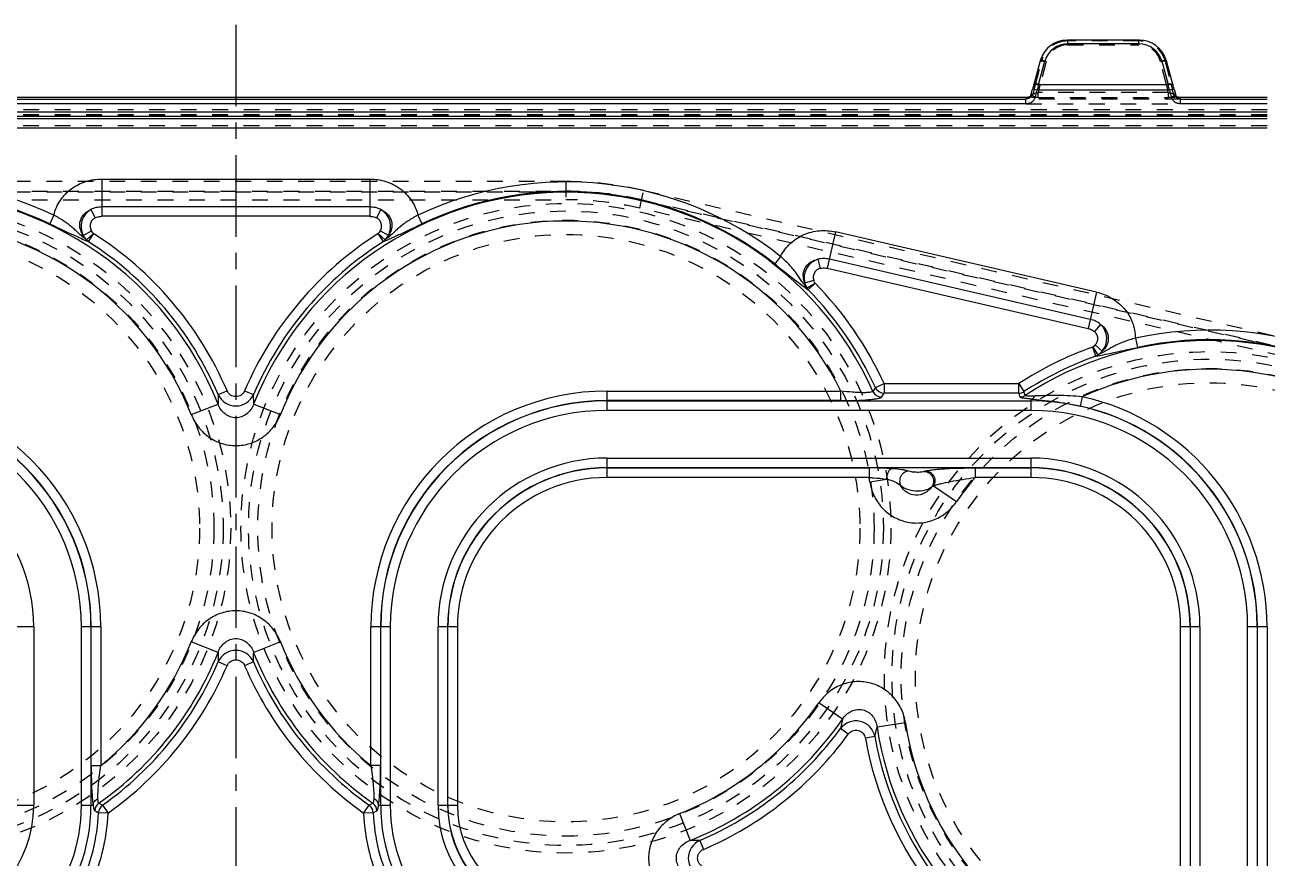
# Model space of a CAD drawing. Header units: millimetres. Extents: x -685 to 1888, y -6001 to 855.
# Drawn here: x 501.2 to 630.1, y -485.9 to -399.4 of the extents above; entities that cross this region are included whole.
import ezdxf

# ---------------------------------------------------------------- set-up
doc = ezdxf.new("R2010")
doc.units = ezdxf.units.MM
doc.header["$LTSCALE"] = 16.335
doc.linetypes.add('CENTER', pattern=[0.6, 0.375, -0.075, 0.075, -0.075])
doc.linetypes.add('HIDDEN', pattern=[0.2, 0.1, -0.1])
doc.layers.get('0').update_dxf_attribs({"linetype": 'CONTINUOUS'})
doc.layers.add('DEFAULT_2', color=8, linetype='HIDDEN')

msp = doc.modelspace()

# ---------------------------------------------------------------- linework, layer by layer
at = {"color": 1, "linetype": 'CENTER', "ltscale": 1.38079}
msp.add_line((523.06, -399.423), (523.06, -590.423), dxfattribs=at)
at = {"color": 7, "linetype": 'Continuous'}
for p, q in [((609.362, -400.997), (609.362, -401.399)), ((609.362, -400.997), (616.758, -400.997)), ((616.758, -401.399), (609.362, -401.399)), ((616.758, -401.399), (616.758, -400.997)), ((606.518, -403.161), (605.838, -405.6)), ((606.32, -405.632), (607.001, -403.192)), ((619.12, -403.192), (619.8, -405.632)), ((620.282, -405.601), (619.602, -403.161)), ((606.32, -405.632), (619.8, -405.632)), ((440.795, -406.923), (605.325, -406.923)), ((441.083, -407.126), (605.038, -407.126)), ((605.291, -406.932), (605.038, -407.126)), ((605.038, -407.625), (605.038, -407.126)), ((605.325, -406.923), (605.42, -406.913)), ((605.425, -406.912), (605.42, -406.913)), ((605.44, -406.908), (605.425, -406.912)), ((605.527, -406.751), (605.704, -406.091)), ((606.01, -406.88), (605.527, -406.751)), ((606.186, -406.22), (605.704, -406.091)), ((606.01, -406.88), (606.186, -406.22)), ((619.934, -406.22), (606.186, -406.22)), ((620.417, -406.091), (619.934, -406.22)), ((619.934, -406.22), (620.111, -406.88)), ((620.417, -406.091), (620.593, -406.751)), ((620.7, -406.913), (620.677, -406.907)), ((620.795, -406.923), (620.7, -406.913)), ((620.795, -406.923), (630.06, -406.923)), ((620.813, -406.926), (620.795, -406.923)), ((621.083, -407.126), (620.838, -406.938)), ((621.083, -407.126), (630.06, -407.126)), ((621.083, -407.625), (621.083, -407.126)), ((416.06, -408.457), (630.06, -408.457)), ((605.038, -407.625), (441.083, -407.625)), ((630.06, -407.625), (621.083, -407.625)), ((630.06, -408.955), (416.06, -408.955)), ((416.06, -409.162), (630.06, -409.162)), ((630.06, -410.16), (416.06, -410.16)), ((509.169, -415.426), (509.169, -419.299)), ((509.169, -415.426), (536.951, -415.426)), ((536.951, -415.426), (536.951, -419.299)), ((508.02, -418.602), (508.465, -419.462)), ((536.951, -418.33), (509.169, -418.33)), ((538.1, -418.602), (537.655, -419.462)), ((504.176, -419.176), (503.751, -420.075)), ((536.951, -419.299), (509.169, -419.299)), ((541.945, -419.176), (542.37, -420.075)), ((507.233, -421.29), (508.071, -420.806)), ((507.581, -421.752), (508.28, -421.081)), ((508.28, -421.081), (507.746, -421.92)), ((538.375, -421.92), (537.841, -421.081)), ((537.841, -421.081), (538.539, -421.752)), ((538.888, -421.289), (538.049, -420.806)), ((585.29, -420.924), (584.42, -424.698)), ((612.362, -427.164), (585.29, -420.924)), ((579.582, -423.457), (578.966, -424.238)), ((583.457, -423.761), (583.697, -424.699)), ((611.71, -429.994), (584.638, -423.755)), ((584.42, -424.698), (611.493, -430.938)), ((582.086, -426.203), (583.012, -425.92)), ((582.322, -426.732), (583.153, -426.236)), ((583.153, -426.236), (582.444, -426.933)), ((612.362, -427.164), (611.493, -430.938)), ((612.769, -430.517), (612.142, -431.255)), ((611.959, -432.875), (612.489, -433.685)), ((612.291, -433.812), (611.959, -432.875)), ((612.933, -433.313), (612.224, -432.653)), ((616.386, -431.94), (616.598, -432.912)), ((589.415, -437.077), (590.321, -436.665)), ((590.321, -436.665), (604.281, -436.665)), ((590.321, -436.665), (590.321, -437.66)), ((604.281, -437.66), (604.281, -436.665)), ((604.281, -436.665), (604.824, -437.499)), ((521.232, -437.794), (521.212, -438.784)), ((521.232, -437.794), (522.146, -437.403)), ((523.975, -437.403), (524.889, -437.794)), ((524.909, -438.784), (524.889, -437.794)), ((561.56, -437.438), (561.56, -439.449)), ((561.56, -437.438), (585.844, -437.438)), ((585.844, -438.432), (585.844, -437.438)), ((589.415, -437.077), (589.156, -437.466)), ((590.065, -438.056), (590.321, -437.66)), ((604.281, -437.66), (590.321, -437.66)), ((604.281, -437.66), (604.399, -438.056)), ((604.945, -437.893), (604.824, -437.499)), ((610.879, -438.022), (610.663, -438.993)), ((518.44, -439.887), (521.212, -438.784)), ((524.909, -438.784), (527.681, -439.887)), ((585.844, -438.432), (561.56, -438.432)), ((561.56, -438.454), (605.56, -438.454)), ((605.56, -439.449), (561.56, -439.449)), ((605.56, -439.449), (605.56, -438.267)), ((561.56, -444.397), (561.56, -446.408)), ((561.56, -444.397), (605.56, -444.397)), ((605.56, -446.408), (605.56, -444.397)), ((605.56, -445.392), (561.56, -445.392)), ((561.56, -445.414), (588.761, -445.414)), ((588.76, -445.414), (588.76, -446.408)), ((599.762, -445.414), (605.56, -445.414)), ((599.762, -445.414), (599.762, -446.408)), ((588.76, -446.408), (561.56, -446.408)), ((588.83, -446.843), (590.566, -446.577)), ((605.56, -446.408), (599.762, -446.408)), ((595.451, -447.27), (597.835, -448.918)), ((502.086, -461.923), (500.075, -461.923)), ((502.086, -461.923), (502.086, -480.423)), ((507.035, -480.423), (507.035, -461.923)), ((509.046, -461.923), (507.035, -461.923)), ((508.029, -461.923), (508.029, -480.423)), ((508.051, -476.317), (508.051, -461.923)), ((509.046, -461.923), (509.046, -476.317)), ((537.075, -476.317), (537.075, -461.923)), ((539.086, -461.923), (537.075, -461.923)), ((538.069, -461.923), (538.069, -476.317)), ((538.091, -480.423), (538.091, -461.923)), ((539.086, -461.923), (539.086, -480.423)), ((544.035, -480.423), (544.035, -461.923)), ((546.046, -461.923), (544.035, -461.923)), ((545.029, -461.923), (545.029, -480.423)), ((545.051, -480.423), (545.051, -461.923)), ((546.046, -461.923), (546.046, -480.423)), ((623.086, -461.923), (621.075, -461.923)), ((621.075, -516.923), (621.075, -461.923)), ((622.069, -461.923), (622.069, -516.923)), ((622.091, -516.923), (622.091, -461.923)), ((623.086, -461.923), (623.086, -516.923)), ((630.046, -461.923), (628.035, -461.923)), ((628.035, -516.923), (628.035, -461.923)), ((629.029, -461.923), (629.029, -516.923)), ((629.051, -516.923), (629.051, -461.923)), ((630.046, -461.923), (630.046, -516.923)), ((521.212, -464.562), (518.44, -463.459)), ((527.681, -463.459), (524.909, -464.562)), ((521.212, -464.562), (521.232, -465.552)), ((522.146, -465.943), (521.232, -465.552)), ((524.889, -465.552), (523.975, -465.943)), ((585.99, -471.51), (583.536, -469.812)), ((585.99, -471.51), (585.786, -472.479)), ((586.589, -473.066), (585.786, -472.479)), ((592.541, -471.888), (589.592, -472.34)), ((589.35, -473.3), (588.371, -473.476)), ((508.051, -476.317), (509.046, -476.317)), ((538.069, -476.317), (537.075, -476.317)), ((500.075, -480.423), (502.086, -480.423)), ((507.035, -480.423), (508.247, -480.423)), ((509.226, -480.43), (509.802, -481.241)), ((536.319, -481.241), (536.895, -480.43)), ((537.873, -480.423), (539.086, -480.423)), ((544.035, -480.423), (546.046, -480.423)), ((509.802, -481.241), (508.808, -481.201)), ((537.313, -481.201), (536.319, -481.241)), ((537.313, -481.201), (537.702, -481)), ((569.096, -481.302), (570.199, -484.075)), ((571.189, -484.094), (571.581, -485.009))]:
    msp.add_line(p, q, dxfattribs=at)
for centre, radius, start, end in [((609.362, -403.948), 2.951, 91.23936, 161.15893), ((609.363, -403.851), 2.452, 90.00603, 164.41855), ((609.362, -403.9), 2.902, 89.99001, 91.2501), ((616.759, -403.9), 2.902, 88.74004, 90.00824), ((616.758, -403.851), 2.452, 15.58183, 89.99439), ((616.758, -403.948), 2.951, 18.84215, 88.75261), ((609.335, -403.941), 2.922, 161.1253, 164.52215), ((616.787, -403.94), 2.921, 15.47524, 18.87465), ((654.197, -419.082), 50.203, 164.42314, 165.00324), ((674.567, -421.485), 70.064, 166.92203, 167.41548), ((551.55, -421.486), 70.068, 12.58454, 13.07797), ((571.911, -419.085), 50.216, 14.99685, 15.57677), ((605.034, -406.614), 0.512, 296.15792, 307.48976), ((605.292, -406.47), 0.462, 269.84668, 275.644), ((605.039, -406.62), 1.005, 294.91928, 319.96777), ((605.055, -406.624), 0.989, 338.73197, 344.98877), ((621.066, -406.624), 0.989, 195.01535, 201.26046), ((621.082, -406.621), 1.004, 219.77749, 245.04728), ((621.087, -406.614), 0.512, 220.95108, 232.4837), ((620.828, -406.469), 0.463, 264.18382, 270.15129), ((488.81, -451.673), 35.946, 64.69398, 128.28509), ((557.31, -451.673), 35.946, 51.71501, 115.30612), ((488.81, -451.673), 34.871, 21.69164, 155.95807), ((488.81, -451.673), 34.952, 64.69536, 128.28296), ((557.31, -451.673), 34.871, 24.04193, 158.30836), ((557.31, -451.673), 34.952, 51.71639, 115.30399), ((508.994, -420.346), 1.998, 119.15749, 208.17549), ((537.127, -420.346), 1.998, 331.82718, 60.84116), ((488.81, -451.673), 31.888, 21.69165, 153.48552), ((557.31, -451.673), 31.888, 26.51448, 158.30835), ((488.81, -451.673), 36.262, 23.17473, 57.52607), ((557.31, -451.673), 36.262, 122.47394, 156.82527), ((488.81, -451.673), 35.267, 23.17472, 57.52607), ((557.31, -451.673), 35.267, 122.47394, 156.82528), ((584.014, -425.68), 1.998, 106.17855, 195.19643), ((557.31, -451.673), 36.262, 24.44863, 44.54709), ((557.31, -451.673), 35.267, 24.44863, 44.54709), ((611.428, -431.998), 1.998, 318.84808, 47.86225), ((624.06, -467.058), 35.946, 334.69398, 102.32715), ((624.06, -467.058), 36.262, 109.49497, 123.05533), ((624.06, -467.058), 34.871, 291.69161, 123.2426), ((624.06, -467.058), 34.952, 334.69536, 102.32502), ((624.06, -467.058), 35.267, 109.49497, 123.05533), ((624.06, -467.058), 31.888, 291.69165, 114.41753), ((484.56, -461.923), 24.485, 0, 90), ((523.06, -436.985), 2, 203.87523, 336.12489), ((561.56, -461.923), 24.485, 90, 180), ((590.072, -437.049), 1.006, 204.48654, 269.57408), ((590.328, -436.653), 1.006, 204.87191, 269.56494), ((605.56, -461.923), 24.485, 0, 77.45508), ((484.56, -461.923), 23.491, 0, 90), ((484.56, -461.923), 23.469, 0, 90), ((484.56, -461.923), 22.474, 0, 90), ((561.56, -461.923), 23.491, 90, 180), ((561.56, -461.923), 23.469, 90, 180), ((561.56, -461.923), 22.474, 90, 180), ((605.56, -461.923), 23.469, 0, 90), ((605.56, -461.923), 22.474, 0, 90), ((605.56, -461.923), 23.491, 0, 77.45508), ((484.56, -461.923), 17.526, 0, 90), ((561.56, -461.923), 17.526, 90, 180), ((605.56, -461.923), 17.526, 0, 90), ((561.56, -461.923), 16.531, 90, 180), ((561.56, -461.923), 16.509, 90, 180), ((605.56, -461.923), 16.531, 0, 90), ((605.56, -461.923), 16.509, 0, 90), ((561.56, -461.923), 15.515, 90, 180), ((557.31, -451.673), 31.888, 8.71267, 9.503), ((624.06, -467.058), 31.888, 139.64178, 145.32938), ((605.56, -461.923), 15.515, 0, 90), ((488.81, -451.673), 31.888, 309.3889, 338.30835), ((557.31, -451.673), 31.888, 201.69165, 230.61048), ((488.81, -451.673), 34.871, 305.05992, 338.30836), ((523.06, -466.361), 2, 23.87448, 156.1256), ((557.31, -451.673), 34.871, 201.69164, 234.93954), ((488.81, -451.673), 35.267, 305.37192, 336.82527), ((488.81, -451.673), 36.262, 305.37192, 336.82527), ((557.31, -451.673), 36.262, 203.17473, 234.62755), ((557.31, -451.673), 35.267, 203.17473, 234.62755), ((557.31, -451.673), 31.888, 291.69163, 325.32939), ((557.31, -451.673), 34.871, 291.69173, 325.3293), ((587.386, -473.678), 2, 10.89518, 143.14589), ((557.31, -451.673), 35.267, 293.17475, 323.84628), ((624.06, -467.058), 34.871, 188.71275, 248.30827), ((624.06, -467.058), 31.888, 188.71266, 248.30837), ((557.31, -451.673), 36.262, 293.17473, 323.84629), ((624.06, -467.058), 36.262, 190.19576, 246.82527), ((624.06, -467.058), 35.267, 190.19577, 246.82525), ((489.56, -480.423), 12.526, 279.99978, 360), ((489.56, -480.423), 17.474, 280.00003, 0), ((489.56, -480.423), 18.469, 280.00003, 360), ((509.424, -481.037), 1.006, 125.3928, 177.91984), ((509.813, -481.247), 1.006, 125.69509, 176.79287), ((536.308, -481.247), 1.006, 2.62925, 54.30551), ((536.696, -481.037), 1.006, 2.07938, 54.60489), ((556.56, -480.423), 18.469, 180, 260), ((556.56, -480.423), 17.474, 180, 260), ((556.56, -480.423), 12.526, 180, 260), ((556.56, -480.423), 11.531, 180, 260), ((556.56, -480.423), 11.509, 180, 260), ((556.56, -480.423), 10.515, 180, 260), ((489.56, -480.423), 19.263, 334.10212, 357.68554), ((489.56, -480.423), 20.258, 334.10212, 357.68554), ((556.56, -480.423), 20.258, 182.3139, 205.89828), ((556.56, -480.423), 19.263, 182.3139, 205.89828), ((571.999, -485.923), 2, 113.87477, 246.12426)]:
    msp.add_arc(centre, radius, start, end, dxfattribs=at)
for points, knots in [([(607.001, -403.192), (606.937, -403.175), (606.824, -403.149), (606.692, -403.129), (606.606, -403.128), (606.56, -403.129), (606.518, -403.145), (606.518, -403.161)], [0, 0, 0, 0, 0.3965641, 0.6976746, 0.8101561, 0.9014544, 1, 1, 1, 1]), ([(619.602, -403.161), (619.602, -403.145), (619.56, -403.129), (619.515, -403.128), (619.429, -403.129), (619.297, -403.149), (619.184, -403.175), (619.12, -403.192)], [0, 0, 0, 0, 0.098543, 0.1898416, 0.302322, 0.6034405, 1, 1, 1, 1]), ([(605.838, -405.6), (605.838, -405.585), (605.877, -405.569), (605.923, -405.567), (605.984, -405.568), (606.056, -405.576), (606.171, -405.595), (606.26, -405.615), (606.32, -405.632)], [0, 0, 0, 0, 0.0923866, 0.1822759, 0.3027473, 0.4502747, 0.6203843, 1, 1, 1, 1]), ([(619.8, -405.632), (619.861, -405.615), (619.95, -405.595), (620.065, -405.576), (620.137, -405.568), (620.197, -405.567), (620.243, -405.569), (620.283, -405.585), (620.282, -405.6)], [0, 0, 0, 0, 0.3798753, 0.5502052, 0.6976916, 0.8179994, 0.9077731, 1, 1, 1, 1]), ([(605.325, -406.923), (605.321, -406.923), (605.312, -406.925), (605.302, -406.927), (605.297, -406.929)], [0, 0, 0, 0, 0.3805438, 1, 1, 1, 1]), ([(620.111, -406.88), (620.175, -406.864), (620.311, -406.829), (620.402, -406.799), (620.638, -406.741), (620.593, -406.751)], [0, 0, 0, 0, 0.3952582, 0.7263396, 1, 1, 1, 1]), ([(620.83, -406.932), (620.829, -406.93), (620.822, -406.928), (620.817, -406.927), (620.813, -406.926)], [0, 0, 0, 0, 0.31677, 1, 1, 1, 1]), ([(504.176, -419.176), (504.306, -418.633), (504.768, -417.585), (505.96, -416.36), (507.484, -415.596), (508.61, -415.426), (509.169, -415.426)], [0, 0, 0, 0, 0.2498854, 0.4998181, 0.749839, 1, 1, 1, 1]), ([(536.951, -415.426), (537.51, -415.426), (538.636, -415.595), (540.16, -416.361), (541.352, -417.585), (541.814, -418.633), (541.945, -419.176)], [0, 0, 0, 0, 0.2501446, 0.500177, 0.7501331, 1, 1, 1, 1]), ([(507.233, -421.29), (507.08, -421.072), (506.904, -420.693), (506.848, -420.15), (506.912, -419.736), (507.082, -419.353), (507.423, -418.927), (507.774, -418.703), (508.02, -418.602)], [0, 0, 0, 0, 0.2457978, 0.3723309, 0.5001044, 0.6280048, 0.7543013, 1, 1, 1, 1]), ([(509.169, -418.33), (508.973, -418.33), (508.575, -418.373), (508.198, -418.51), (508.02, -418.602)], [0, 0, 0, 0, 0.4948753, 1, 1, 1, 1]), ([(538.1, -418.602), (537.923, -418.51), (537.545, -418.373), (537.148, -418.33), (536.951, -418.33)], [0, 0, 0, 0, 0.5050789, 1, 1, 1, 1]), ([(538.1, -418.602), (538.347, -418.703), (538.699, -418.927), (539.039, -419.354), (539.209, -419.737), (539.273, -420.151), (539.216, -420.694), (539.041, -421.072), (538.888, -421.29)], [0, 0, 0, 0, 0.2459115, 0.372434, 0.5001995, 0.6281093, 0.7544147, 1, 1, 1, 1]), ([(503.75, -420.075), (504.172, -420.275), (504.966, -420.652), (506.057, -421.169), (506.966, -421.585), (507.507, -421.818), (507.746, -421.92)], [0, 0, 0, 0, 0.318577, 0.5990609, 0.8226905, 1, 1, 1, 1]), ([(507.582, -421.752), (507.448, -421.654), (507.186, -421.454), (506.818, -421.122), (506.461, -420.777), (506.084, -420.435), (505.668, -420.104), (505.206, -419.786), (504.705, -419.475), (504.355, -419.274), (504.176, -419.176)], [0, 0, 0, 0, 0.1160475, 0.2307036, 0.3465067, 0.4639887, 0.5870447, 0.7180178, 0.8567461, 1, 1, 1, 1]), ([(508.465, -419.462), (508.35, -419.522), (508.139, -419.687), (507.948, -420.04), (507.919, -420.44), (508.007, -420.693), (508.071, -420.806)], [0, 0, 0, 0, 0.2500368, 0.5000291, 0.7499978, 1, 1, 1, 1]), ([(508.465, -419.462), (508.518, -419.435), (508.74, -419.338), (508.986, -419.299), (509.169, -419.299)], [0, 0, 0, 0, 0.2442836, 1, 1, 1, 1]), ([(536.951, -419.299), (537.013, -419.299), (537.255, -419.312), (537.496, -419.379), (537.656, -419.462)], [0, 0, 0, 0, 0.2562298, 1, 1, 1, 1]), ([(538.049, -420.806), (538.114, -420.693), (538.202, -420.44), (538.173, -420.04), (537.981, -419.687), (537.771, -419.522), (537.655, -419.462)], [0, 0, 0, 0, 0.250037, 0.5000297, 0.7499978, 1, 1, 1, 1]), ([(538.375, -421.92), (538.614, -421.818), (539.154, -421.585), (540.064, -421.169), (541.155, -420.652), (541.949, -420.274), (542.371, -420.075)], [0, 0, 0, 0, 0.1773142, 0.4009503, 0.6814456, 1, 1, 1, 1]), ([(541.945, -419.176), (541.764, -419.271), (541.415, -419.473), (540.916, -419.788), (540.452, -420.104), (540.036, -420.435), (539.66, -420.777), (539.184, -421.237), (538.806, -421.558), (538.539, -421.752)], [0, 0, 0, 0, 0.1432339, 0.2820804, 0.4130653, 0.5360276, 0.6539278, 0.7692396, 1, 1, 1, 1]), ([(507.233, -421.29), (507.257, -421.332), (507.359, -421.496), (507.481, -421.648), (507.582, -421.752)], [0, 0, 0, 0, 0.2529055, 1, 1, 1, 1]), ([(508.28, -421.081), (508.26, -421.06), (508.182, -420.975), (508.114, -420.88), (508.071, -420.806)], [0, 0, 0, 0, 0.2538571, 1, 1, 1, 1]), ([(538.049, -420.806), (538.035, -420.83), (537.974, -420.928), (537.901, -421.019), (537.841, -421.081)], [0, 0, 0, 0, 0.2462352, 1, 1, 1, 1]), ([(538.539, -421.752), (538.572, -421.717), (538.702, -421.574), (538.815, -421.415), (538.888, -421.29)], [0, 0, 0, 0, 0.2477217, 1, 1, 1, 1]), ([(579.582, -423.457), (579.831, -422.957), (580.517, -422.04), (581.953, -421.114), (583.61, -420.711), (584.745, -420.799), (585.29, -420.924)], [0, 0, 0, 0, 0.2498854, 0.4998181, 0.749839, 1, 1, 1, 1]), ([(507.746, -421.92), (507.731, -421.909), (507.669, -421.86), (507.616, -421.801), (507.581, -421.752)], [0, 0, 0, 0, 0.2391936, 1, 1, 1, 1]), ([(538.539, -421.752), (538.527, -421.769), (538.479, -421.831), (538.422, -421.886), (538.375, -421.92)], [0, 0, 0, 0, 0.2616837, 1, 1, 1, 1]), ([(582.322, -426.732), (582.214, -426.607), (582.004, -426.353), (581.72, -425.947), (581.449, -425.53), (581.158, -425.112), (580.827, -424.697), (580.448, -424.283), (580.03, -423.867), (579.735, -423.593), (579.582, -423.457)], [0, 0, 0, 0, 0.1160463, 0.2306962, 0.3465033, 0.4639862, 0.587043, 0.7180171, 0.8567459, 1, 1, 1, 1]), ([(582.086, -426.203), (581.986, -425.957), (581.9, -425.548), (581.967, -425.006), (582.123, -424.618), (582.374, -424.282), (582.802, -423.944), (583.194, -423.804), (583.457, -423.761)], [0, 0, 0, 0, 0.2457978, 0.3723309, 0.5001044, 0.6280048, 0.7543013, 1, 1, 1, 1]), ([(584.638, -423.755), (584.447, -423.711), (584.049, -423.663), (583.651, -423.712), (583.457, -423.761)], [0, 0, 0, 0, 0.4948751, 1, 1, 1, 1]), ([(578.965, -424.237), (579.332, -424.527), (580.021, -425.073), (580.967, -425.822), (581.76, -426.432), (582.234, -426.78), (582.444, -426.933)], [0, 0, 0, 0, 0.3185767, 0.5990609, 0.8226904, 1, 1, 1, 1]), ([(583.697, -424.699), (583.572, -424.731), (583.329, -424.846), (583.064, -425.146), (582.945, -425.53), (582.974, -425.796), (583.012, -425.92)], [0, 0, 0, 0, 0.2500368, 0.5000291, 0.7499978, 1, 1, 1, 1]), ([(583.697, -424.699), (583.755, -424.685), (583.993, -424.641), (584.242, -424.657), (584.42, -424.698)], [0, 0, 0, 0, 0.2442835, 1, 1, 1, 1]), ([(582.086, -426.203), (582.1, -426.25), (582.163, -426.433), (582.248, -426.608), (582.322, -426.732)], [0, 0, 0, 0, 0.2529343, 1, 1, 1, 1]), ([(583.153, -426.236), (583.138, -426.21), (583.082, -426.11), (583.037, -426.002), (583.012, -425.92)], [0, 0, 0, 0, 0.2537329, 1, 1, 1, 1]), ([(582.444, -426.933), (582.432, -426.919), (582.383, -426.857), (582.345, -426.788), (582.322, -426.732)], [0, 0, 0, 0, 0.2391954, 1, 1, 1, 1]), ([(612.362, -427.164), (612.907, -427.289), (613.966, -427.708), (615.279, -428.796), (616.166, -430.256), (616.381, -431.382), (616.386, -431.94)], [0, 0, 0, 0, 0.2501446, 0.500177, 0.7501331, 1, 1, 1, 1]), ([(612.769, -430.517), (612.616, -430.387), (612.279, -430.17), (611.901, -430.038), (611.71, -429.994)], [0, 0, 0, 0, 0.5050791, 1, 1, 1, 1]), ([(611.493, -430.938), (611.553, -430.952), (611.786, -431.019), (612.005, -431.139), (612.142, -431.255)], [0, 0, 0, 0, 0.2562297, 1, 1, 1, 1]), ([(612.224, -432.653), (612.313, -432.558), (612.455, -432.331), (612.516, -431.935), (612.409, -431.548), (612.241, -431.339), (612.142, -431.255)], [0, 0, 0, 0, 0.250037, 0.5000296, 0.7499978, 1, 1, 1, 1]), ([(612.769, -430.517), (612.986, -430.671), (613.279, -430.968), (613.515, -431.461), (613.594, -431.872), (613.564, -432.29), (613.386, -432.806), (613.13, -433.135), (612.933, -433.313)], [0, 0, 0, 0, 0.2459115, 0.372434, 0.5001995, 0.6281093, 0.7544146, 1, 1, 1, 1]), ([(612.224, -432.653), (612.205, -432.674), (612.123, -432.756), (612.032, -432.827), (611.959, -432.875)], [0, 0, 0, 0, 0.2462426, 1, 1, 1, 1]), ([(612.291, -433.812), (612.547, -433.766), (613.126, -433.661), (614.105, -433.46), (615.284, -433.2), (616.143, -433.011), (616.6, -432.911)], [0, 0, 0, 0, 0.17732, 0.4009596, 0.6814558, 1, 1, 1, 1]), ([(616.386, -431.94), (616.188, -431.992), (615.803, -432.11), (615.246, -432.305), (614.723, -432.509), (614.244, -432.738), (613.8, -432.987), (613.232, -433.329), (612.792, -433.556), (612.489, -433.685)], [0, 0, 0, 0, 0.1432356, 0.2820824, 0.4130672, 0.5360289, 0.6539207, 0.7692323, 1, 1, 1, 1]), ([(612.489, -433.685), (612.473, -433.699), (612.413, -433.749), (612.344, -433.789), (612.291, -433.812)], [0, 0, 0, 0, 0.2616835, 1, 1, 1, 1]), ([(612.489, -433.685), (612.529, -433.659), (612.688, -433.549), (612.833, -433.419), (612.933, -433.313)], [0, 0, 0, 0, 0.2477209, 1, 1, 1, 1]), ([(523.975, -437.403), (523.899, -437.579), (523.643, -437.897), (523.06, -438.079), (522.478, -437.897), (522.221, -437.579), (522.146, -437.403)], [0, 0, 0, 0, 0.2502772, 0.5000204, 0.7497551, 1, 1, 1, 1]), ([(589.156, -437.466), (589.149, -437.48), (589.117, -437.507), (589.011, -437.549), (588.802, -437.584), (588.475, -437.606), (588.056, -437.61), (587.564, -437.594), (586.817, -437.547), (586.239, -437.487), (585.844, -437.438)], [0, 0, 0, 0, 0.0141037, 0.035393, 0.1026321, 0.2021908, 0.3293635, 0.4784095, 0.6435003, 1, 1, 1, 1]), ([(585.844, -438.432), (586.098, -438.432), (586.599, -438.428), (587.333, -438.41), (588.026, -438.379), (588.652, -438.336), (589.186, -438.283), (589.562, -438.228), (589.798, -438.177), (589.923, -438.14), (590.01, -438.104), (590.054, -438.073), (590.065, -438.056)], [0, 0, 0, 0, 0.1783942, 0.3525793, 0.5169772, 0.6660368, 0.7938892, 0.8946399, 0.9333929, 0.9637991, 0.9858122, 1, 1, 1, 1]), ([(604.399, -438.056), (604.447, -438.055), (604.638, -438.04), (604.825, -437.971), (604.945, -437.893)], [0, 0, 0, 0, 0.2521092, 1, 1, 1, 1]), ([(605.56, -438.267), (605.412, -438.255), (605.142, -438.23), (604.824, -438.189), (604.619, -438.151), (604.51, -438.123), (604.44, -438.096), (604.404, -438.07), (604.399, -438.056)], [0, 0, 0, 0, 0.3742802, 0.6832853, 0.8045456, 0.8988192, 0.9634097, 1, 1, 1, 1]), ([(605.979, -437.947), (605.847, -437.952), (605.606, -437.96), (605.322, -437.959), (605.14, -437.949), (605.042, -437.936), (604.981, -437.923), (604.947, -437.904), (604.944, -437.893)], [0, 0, 0, 0, 0.3793416, 0.6906178, 0.8115586, 0.9047443, 0.9673621, 1, 1, 1, 1]), ([(605.56, -438.268), (605.601, -438.262), (605.775, -438.207), (605.907, -438.065), (605.979, -437.947)], [0, 0, 0, 0, 0.2305718, 1, 1, 1, 1]), ([(610.879, -438.022), (610.027, -437.947), (608.765, -437.888), (607.13, -437.903), (606.351, -437.933), (605.979, -437.947)], [0, 0, 0, 0, 0.5230942, 0.7721435, 1, 1, 1, 1]), ([(524.909, -438.784), (524.767, -439.18), (524.396, -439.735), (523.666, -440.143), (523.06, -440.256), (522.454, -440.143), (521.725, -439.735), (521.353, -439.18), (521.212, -438.784)], [0, 0, 0, 0, 0.2549427, 0.3787271, 0.499994, 0.6212639, 0.7450447, 1, 1, 1, 1]), ([(605.56, -438.267), (605.947, -438.301), (606.76, -438.369), (608.468, -438.566), (609.782, -438.795), (610.663, -438.993)], [0, 0, 0, 0, 0.2257614, 0.4747741, 1, 1, 1, 1]), ([(518.44, -439.887), (518.623, -440.348), (519.124, -441.224), (520.214, -442.268), (521.566, -442.944), (523.061, -443.179), (524.555, -442.943), (525.907, -442.267), (526.997, -441.224), (527.497, -440.348), (527.681, -439.887)], [0, 0, 0, 0, 0.1250475, 0.2500705, 0.3750479, 0.5000317, 0.6250105, 0.7499789, 0.8749753, 1, 1, 1, 1]), ([(591.145, -445.493), (590.963, -445.48), (590.17, -445.431), (589.374, -445.414), (588.761, -445.414)], [0, 0, 0, 0, 0.2287066, 1, 1, 1, 1]), ([(591.145, -445.493), (590.966, -445.52), (590.774, -445.739), (590.656, -446.017), (590.585, -446.261), (590.566, -446.452), (590.566, -446.577)], [0, 0, 0, 0, 0.4171237, 0.5609537, 0.7107417, 1, 1, 1, 1]), ([(592.886, -445.75), (592.794, -445.719), (592.572, -445.665), (591.993, -445.566), (591.503, -445.52), (591.145, -445.493)], [0, 0, 0, 0, 0.1648676, 0.3885325, 1, 1, 1, 1]), ([(592.886, -445.75), (592.732, -445.755), (592.484, -445.828), (592.216, -446.041), (592.045, -446.267), (591.948, -446.534), (591.91, -446.879), (591.98, -447.131), (592.058, -447.268)], [0, 0, 0, 0, 0.226458, 0.358626, 0.4968168, 0.6356818, 0.7695318, 1, 1, 1, 1]), ([(594.488, -445.779), (594.401, -445.813), (594.112, -445.874), (593.661, -445.887), (593.215, -445.839), (592.973, -445.78), (592.886, -445.75)], [0, 0, 0, 0, 0.1729966, 0.540802, 0.8309524, 1, 1, 1, 1]), ([(594.657, -445.726), (594.641, -445.73), (594.584, -445.745), (594.527, -445.763), (594.488, -445.779)], [0, 0, 0, 0, 0.279725, 1, 1, 1, 1]), ([(594.488, -445.779), (594.677, -445.784), (595.059, -445.916), (595.411, -446.367), (595.497, -446.923), (595.356, -447.275), (595.239, -447.42)], [0, 0, 0, 0, 0.2591668, 0.5150213, 0.7449862, 1, 1, 1, 1]), ([(594.657, -445.726), (594.776, -445.694), (595.058, -445.643), (595.537, -445.582), (596.115, -445.53), (597.016, -445.471), (598.24, -445.426), (599.244, -445.414), (599.762, -445.414)], [0, 0, 0, 0, 0.0719301, 0.1678845, 0.2826639, 0.4116335, 0.6969276, 1, 1, 1, 1]), ([(594.657, -445.726), (594.814, -445.732), (595.066, -445.813), (595.328, -446.043), (595.49, -446.28), (595.577, -446.552), (595.601, -446.893), (595.528, -447.137), (595.451, -447.27)], [0, 0, 0, 0, 0.2301111, 0.3644914, 0.5045376, 0.6438593, 0.7765917, 1, 1, 1, 1]), ([(588.76, -446.408), (588.92, -446.417), (589.524, -446.455), (590.126, -446.514), (590.566, -446.577)], [0, 0, 0, 0, 0.264812, 1, 1, 1, 1]), ([(588.83, -446.843), (588.905, -447.333), (589.196, -448.299), (590.024, -449.561), (591.19, -450.524), (592.593, -451.088), (594.102, -451.195), (595.572, -450.839), (596.869, -450.067), (597.553, -449.326), (597.835, -448.918)], [0, 0, 0, 0, 0.1250472, 0.2500704, 0.3750489, 0.5000326, 0.625011, 0.7499781, 0.8749745, 1, 1, 1, 1]), ([(590.566, -446.577), (590.858, -446.636), (591.398, -446.79), (591.861, -447.106), (592.058, -447.268)], [0, 0, 0, 0, 0.5390493, 1, 1, 1, 1]), ([(595.451, -447.27), (595.553, -447.229), (595.793, -447.152), (596.384, -446.998), (597.282, -446.812), (598.478, -446.601), (599.325, -446.471), (599.762, -446.408)], [0, 0, 0, 0, 0.0743997, 0.1719547, 0.4160505, 0.6990109, 1, 1, 1, 1]), ([(595.239, -447.42), (595.05, -447.568), (594.507, -447.806), (593.602, -447.877), (592.725, -447.688), (592.235, -447.418), (592.058, -447.268)], [0, 0, 0, 0, 0.2135215, 0.5119744, 0.7937925, 1, 1, 1, 1]), ([(595.239, -447.42), (595.038, -447.675), (594.536, -448.105), (593.578, -448.333), (592.644, -448.032), (592.211, -447.544), (592.058, -447.268)], [0, 0, 0, 0, 0.2581856, 0.5057682, 0.7493314, 1, 1, 1, 1]), ([(595.239, -447.42), (595.256, -447.408), (595.325, -447.357), (595.397, -447.307), (595.451, -447.269)], [0, 0, 0, 0, 0.2342865, 1, 1, 1, 1]), ([(527.681, -463.459), (527.497, -462.998), (526.997, -462.122), (525.906, -461.078), (524.554, -460.402), (523.06, -460.167), (521.566, -460.402), (520.214, -461.079), (519.123, -462.122), (518.623, -462.998), (518.44, -463.459)], [0, 0, 0, 0, 0.1250472, 0.2500704, 0.3750489, 0.5000326, 0.625011, 0.7499781, 0.8749745, 1, 1, 1, 1]), ([(521.212, -464.562), (521.353, -464.166), (521.725, -463.611), (522.454, -463.203), (523.06, -463.09), (523.666, -463.203), (524.396, -463.611), (524.767, -464.166), (524.909, -464.562)], [0, 0, 0, 0, 0.2549558, 0.3787363, 0.500006, 0.6212727, 0.7450569, 1, 1, 1, 1]), ([(524.889, -465.552), (524.891, -465.471), (524.897, -465.141), (524.904, -464.811), (524.909, -464.562)], [0, 0, 0, 0, 0.2446704, 1, 1, 1, 1]), ([(522.146, -465.943), (522.221, -465.767), (522.478, -465.449), (523.06, -465.267), (523.643, -465.449), (523.899, -465.767), (523.975, -465.943)], [0, 0, 0, 0, 0.2502707, 0.5000111, 0.7497491, 1, 1, 1, 1]), ([(592.541, -471.888), (592.466, -471.397), (592.175, -470.432), (591.346, -469.17), (590.18, -468.207), (588.777, -467.642), (587.268, -467.536), (585.799, -467.891), (584.502, -468.663), (583.818, -469.404), (583.536, -469.812)], [0, 0, 0, 0, 0.1250472, 0.2500704, 0.3750489, 0.5000326, 0.625011, 0.7499781, 0.8749745, 1, 1, 1, 1]), ([(585.99, -471.51), (586.216, -471.156), (586.703, -470.698), (587.505, -470.465), (588.121, -470.491), (588.686, -470.737), (589.305, -471.298), (589.543, -471.923), (589.592, -472.34)], [0, 0, 0, 0, 0.2549549, 0.3787355, 0.5000052, 0.6212722, 0.7450568, 1, 1, 1, 1]), ([(586.589, -473.066), (586.703, -472.911), (587.024, -472.658), (587.632, -472.612), (588.159, -472.92), (588.337, -473.287), (588.371, -473.476)], [0, 0, 0, 0, 0.2502707, 0.5000111, 0.7497491, 1, 1, 1, 1]), ([(589.35, -473.3), (589.37, -473.222), (589.45, -472.902), (589.531, -472.582), (589.592, -472.34)], [0, 0, 0, 0, 0.2447141, 1, 1, 1, 1]), ([(508.051, -476.317), (508.051, -477.08), (508.069, -478.18), (508.148, -479.549), (508.207, -480.155), (508.247, -480.423)], [0, 0, 0, 0, 0.5561393, 0.8023476, 1, 1, 1, 1]), ([(508.752, -479.734), (508.744, -479.511), (508.758, -479.008), (508.84, -477.867), (508.954, -476.952), (509.046, -476.317)], [0, 0, 0, 0, 0.1944751, 0.4399416, 1, 1, 1, 1]), ([(537.075, -476.317), (537.166, -476.951), (537.28, -477.867), (537.363, -479.008), (537.377, -479.511), (537.369, -479.734)], [0, 0, 0, 0, 0.5600423, 0.8055455, 1, 1, 1, 1]), ([(537.873, -480.423), (537.914, -480.155), (537.973, -479.549), (538.052, -478.18), (538.069, -477.08), (538.069, -476.317)], [0, 0, 0, 0, 0.1976428, 0.4438538, 1, 1, 1, 1]), ([(508.247, -480.423), (508.257, -480.283), (508.375, -479.994), (508.615, -479.804), (508.752, -479.734)], [0, 0, 0, 0, 0.4756712, 1, 1, 1, 1]), ([(508.247, -480.423), (508.259, -480.5), (508.282, -480.635), (508.322, -480.811), (508.361, -480.928), (508.397, -480.99), (508.419, -481)], [0, 0, 0, 0, 0.3807984, 0.6763707, 0.8814144, 1, 1, 1, 1]), ([(508.841, -480.217), (508.824, -480.21), (508.796, -480.157), (508.776, -480.06), (508.759, -479.912), (508.754, -479.798), (508.752, -479.734)], [0, 0, 0, 0, 0.1131228, 0.3160557, 0.6134778, 1, 1, 1, 1]), ([(509.226, -480.43), (509.194, -480.413), (509.116, -480.364), (508.983, -480.301), (508.889, -480.243), (508.841, -480.217)], [0, 0, 0, 0, 0.2477013, 0.627172, 1, 1, 1, 1]), ([(537.279, -480.217), (537.247, -480.234), (537.169, -480.283), (537.036, -480.345), (536.942, -480.404), (536.895, -480.43)], [0, 0, 0, 0, 0.2477342, 0.6271677, 1, 1, 1, 1]), ([(537.369, -479.734), (537.366, -479.798), (537.361, -479.911), (537.344, -480.06), (537.324, -480.157), (537.296, -480.21), (537.279, -480.217)], [0, 0, 0, 0, 0.3864862, 0.683944, 0.8869034, 1, 1, 1, 1]), ([(537.873, -480.423), (537.863, -480.279), (537.742, -479.99), (537.502, -479.802), (537.369, -479.734)], [0, 0, 0, 0, 0.4906545, 1, 1, 1, 1]), ([(537.702, -481), (537.723, -480.989), (537.76, -480.928), (537.799, -480.811), (537.838, -480.635), (537.861, -480.5), (537.873, -480.423)], [0, 0, 0, 0, 0.1186507, 0.3236293, 0.6191346, 1, 1, 1, 1]), ([(508.419, -481), (508.451, -481.017), (508.517, -481.05), (508.612, -481.103), (508.71, -481.149), (508.777, -481.175), (508.808, -481.191)], [0, 0, 0, 0, 0.2519437, 0.5056052, 0.7542767, 1, 1, 1, 1]), ([(569.096, -481.302), (568.635, -481.486), (567.76, -481.986), (566.716, -483.077), (566.04, -484.429), (565.804, -485.923), (566.04, -487.418), (566.716, -488.77), (567.76, -489.86), (568.635, -490.36), (569.096, -490.543)], [0, 0, 0, 0, 0.1250472, 0.2500704, 0.3750489, 0.5000326, 0.625011, 0.7499781, 0.8749745, 1, 1, 1, 1]), ([(570.199, -487.771), (569.804, -487.63), (569.248, -487.258), (568.84, -486.529), (568.727, -485.923), (568.84, -485.317), (569.248, -484.588), (569.804, -484.216), (570.199, -484.075)], [0, 0, 0, 0, 0.2549549, 0.3787354, 0.5000052, 0.6212722, 0.7450568, 1, 1, 1, 1]), ([(571.189, -484.094), (571.109, -484.093), (570.778, -484.086), (570.448, -484.08), (570.199, -484.075)], [0, 0, 0, 0, 0.2447141, 1, 1, 1, 1]), ([(571.581, -486.837), (571.404, -486.762), (571.086, -486.505), (570.905, -485.923), (571.086, -485.34), (571.404, -485.084), (571.581, -485.009)], [0, 0, 0, 0, 0.2502707, 0.5000111, 0.7497491, 1, 1, 1, 1])]:
    msp.add_open_spline(points, degree=3, knots=knots, dxfattribs=at)
for points in [[(605.26, -407.074), (605.192, -407.108), (605.114, -407.126), (605.038, -407.126)], [(605.426, -406.913), (605.397, -406.921), (605.367, -406.927), (605.338, -406.93)], [(605.527, -406.751), (605.499, -406.855), (605.432, -406.955), (605.346, -407.021)], [(605.976, -406.982), (605.936, -407.085), (605.879, -407.182), (605.808, -407.267)], [(620.31, -407.263), (620.24, -407.18), (620.184, -407.084), (620.145, -406.982)], [(620.7, -406.95), (620.65, -406.893), (620.613, -406.823), (620.593, -406.751)], [(620.782, -406.93), (620.743, -406.926), (620.705, -406.917), (620.669, -406.905)], [(621.083, -407.126), (620.974, -407.126), (620.861, -407.087), (620.775, -407.021)], [(605.462, -407.532), (605.331, -407.592), (605.183, -407.625), (605.038, -407.625)], [(621.083, -407.625), (620.938, -407.625), (620.79, -407.592), (620.658, -407.531)], [(604.281, -437.66), (604.47, -437.659), (604.666, -437.601), (604.824, -437.499)]]:
    msp.add_open_spline(points, degree=3, dxfattribs=at)
at = {"layer": 'DEFAULT_2', "color": 8, "linetype": 'HIDDEN'}
for p, q in [((616.758, -401.093), (609.362, -401.093)), ((609.362, -401.495), (609.362, -401.399)), ((609.362, -401.495), (616.758, -401.495)), ((616.758, -401.399), (616.758, -401.495)), ((606.028, -405.6), (606.647, -403.195)), ((607.129, -403.226), (606.511, -405.632)), ((606.518, -403.161), (606.647, -403.195)), ((619.61, -405.632), (618.992, -403.226)), ((619.474, -403.195), (619.602, -403.161)), ((619.474, -403.195), (620.092, -405.6)), ((621.083, -407.126), (605.038, -407.126)), ((605.346, -407.021), (605.595, -406.829)), ((605.527, -406.751), (605.773, -406.562)), ((605.899, -406.091), (605.773, -406.562)), ((605.899, -406.091), (606.382, -406.22)), ((606.382, -406.22), (606.317, -406.462)), ((606.317, -406.961), (606.317, -406.462)), ((619.804, -406.462), (606.317, -406.462)), ((606.317, -406.961), (619.804, -406.961)), ((619.739, -406.22), (620.221, -406.091)), ((619.804, -406.462), (619.739, -406.22)), ((619.804, -406.462), (619.804, -406.961)), ((620.347, -406.562), (620.221, -406.091)), ((620.347, -406.562), (620.593, -406.751)), ((620.525, -406.829), (620.775, -407.021)), ((620.575, -406.863), (620.528, -406.832)), ((630.06, -408.247), (416.06, -408.247)), ((605.038, -407.625), (621.083, -407.625)), ((416.06, -408.746), (630.06, -408.746)), ((630.06, -408.858), (416.06, -408.858)), ((416.06, -409.855), (630.06, -409.855)), ((557.31, -415.694), (488.81, -415.694)), ((557.31, -415.694), (557.31, -417.583)), ((488.81, -416.692), (557.31, -416.692)), ((557.31, -416.785), (488.81, -416.785)), ((488.81, -417.583), (557.31, -417.583)), ((564.967, -418.454), (565.391, -416.614)), ((565.167, -417.586), (631.917, -432.97)), ((565.391, -416.614), (632.141, -431.998)), ((631.717, -433.838), (564.967, -418.454)), ((631.896, -433.061), (565.146, -417.676))]:
    msp.add_line(p, q, dxfattribs=at)
for points in [[(605.595, -406.83), (605.527, -406.873), (605.44, -406.908)], [(620.677, -406.907), (620.676, -406.907), (620.575, -406.863)]]:
    msp.add_lwpolyline(points, dxfattribs=at)
for centre, radius in [((488.81, -451.673), 33.717), ((488.81, -451.673), 32.929), ((557.31, -451.673), 33.717), ((557.31, -451.673), 32.929), ((488.81, -451.673), 31.969), ((557.31, -451.673), 31.969), ((488.81, -451.673), 30.491), ((557.31, -451.673), 30.491), ((624.06, -467.058), 33.717), ((624.06, -467.058), 32.929), ((624.06, -467.058), 31.969), ((624.06, -467.058), 30.491)]:
    msp.add_circle(centre, radius, dxfattribs=at)
for centre, radius, start, end in [((609.363, -403.899), 2.806, 90.00442, 165.44213), ((609.363, -403.801), 2.306, 90.00687, 165.57811), ((616.758, -403.899), 2.806, 14.55566, 89.99544), ((616.758, -403.801), 2.306, 14.42228, 89.99376), ((557.812, -393.202), 49.784, 344.99587, 345.57927), ((538.389, -391.034), 69.668, 347.40975, 347.90506), ((687.785, -391.022), 69.723, 192.09515, 192.59008), ((668.333, -393.196), 49.81, 194.42088, 195.00398), ((605.284, -406.408), 0.524, 285.66391, 294.99552), ((620.835, -406.411), 0.522, 245.41374, 251.39572), ((557.31, -451.673), 35.979, 77.02103, 90), ((557.31, -451.673), 34.981, 77.02103, 90), ((557.31, -451.673), 34.888, 77.02103, 90), ((557.31, -451.673), 34.09, 77.02103, 90)]:
    msp.add_arc(centre, radius, start, end, dxfattribs=at)
for points, knots in [([(606.647, -403.195), (606.651, -403.189), (606.669, -403.178), (606.722, -403.168), (606.818, -403.17), (606.961, -403.189), (607.069, -403.212), (607.129, -403.226)], [0, 0, 0, 0, 0.0471534, 0.1197837, 0.3309703, 0.624935, 1, 1, 1, 1]), ([(618.992, -403.226), (619.052, -403.212), (619.159, -403.189), (619.303, -403.17), (619.399, -403.168), (619.452, -403.178), (619.47, -403.189), (619.474, -403.195)], [0, 0, 0, 0, 0.3750584, 0.6690294, 0.8802156, 0.9528471, 1, 1, 1, 1]), ([(606.511, -405.632), (606.453, -405.617), (606.345, -405.595), (606.201, -405.575), (606.102, -405.573), (606.049, -405.584), (606.032, -405.594), (606.028, -405.6)], [0, 0, 0, 0, 0.3602509, 0.6689627, 0.8870644, 0.9558984, 1, 1, 1, 1]), ([(620.092, -405.6), (620.089, -405.594), (620.072, -405.584), (620.019, -405.573), (619.92, -405.575), (619.775, -405.595), (619.668, -405.617), (619.61, -405.632)], [0, 0, 0, 0, 0.044097, 0.1129231, 0.3310454, 0.6397631, 1, 1, 1, 1]), ([(606.317, -406.961), (606.209, -406.961), (606.004, -406.959), (605.722, -406.953), (605.499, -406.941), (605.374, -406.931), (605.325, -406.923)], [0, 0, 0, 0, 0.3260926, 0.6208328, 0.8516095, 1, 1, 1, 1]), ([(605.42, -406.913), (605.508, -406.895), (605.678, -406.804), (605.771, -406.636), (605.793, -406.548)], [0, 0, 0, 0, 0.4954604, 1, 1, 1, 1]), ([(605.773, -406.562), (605.767, -406.587), (605.73, -406.689), (605.66, -406.779), (605.595, -406.829)], [0, 0, 0, 0, 0.2408289, 1, 1, 1, 1]), ([(605.773, -406.562), (605.774, -406.561), (605.78, -406.555), (605.787, -406.551), (605.793, -406.548)], [0, 0, 0, 0, 0.1738545, 1, 1, 1, 1]), ([(605.793, -406.548), (605.816, -406.551), (605.881, -406.544), (605.998, -406.529), (606.149, -406.499), (606.259, -406.475), (606.317, -406.462)], [0, 0, 0, 0, 0.133487, 0.364142, 0.6639831, 1, 1, 1, 1]), ([(619.804, -406.462), (619.862, -406.475), (619.972, -406.499), (620.123, -406.529), (620.239, -406.544), (620.304, -406.551), (620.328, -406.548)], [0, 0, 0, 0, 0.3359823, 0.6354887, 0.8656282, 1, 1, 1, 1]), ([(620.795, -406.923), (620.747, -406.93), (620.622, -406.942), (620.291, -406.957), (620.009, -406.961), (619.804, -406.961)], [0, 0, 0, 0, 0.1481085, 0.3793522, 1, 1, 1, 1]), ([(620.7, -406.913), (620.612, -406.895), (620.443, -406.804), (620.35, -406.636), (620.328, -406.548)], [0, 0, 0, 0, 0.4954471, 1, 1, 1, 1]), ([(620.347, -406.562), (620.347, -406.561), (620.341, -406.555), (620.334, -406.551), (620.328, -406.548)], [0, 0, 0, 0, 0.1748982, 1, 1, 1, 1]), ([(620.447, -406.754), (620.436, -406.739), (620.392, -406.681), (620.361, -406.614), (620.347, -406.562)], [0, 0, 0, 0, 0.2580806, 1, 1, 1, 1])]:
    msp.add_open_spline(points, degree=3, knots=knots, dxfattribs=at)
for points in [[(605.595, -406.83), (605.567, -406.851), (605.537, -406.869), (605.506, -406.883)], [(620.525, -406.829), (620.497, -406.807), (620.47, -406.782), (620.447, -406.754)], [(620.618, -406.885), (620.587, -406.871), (620.556, -406.853), (620.528, -406.832)]]:
    msp.add_open_spline(points, degree=3, dxfattribs=at)

doc.saveas('drawing.dxf')
